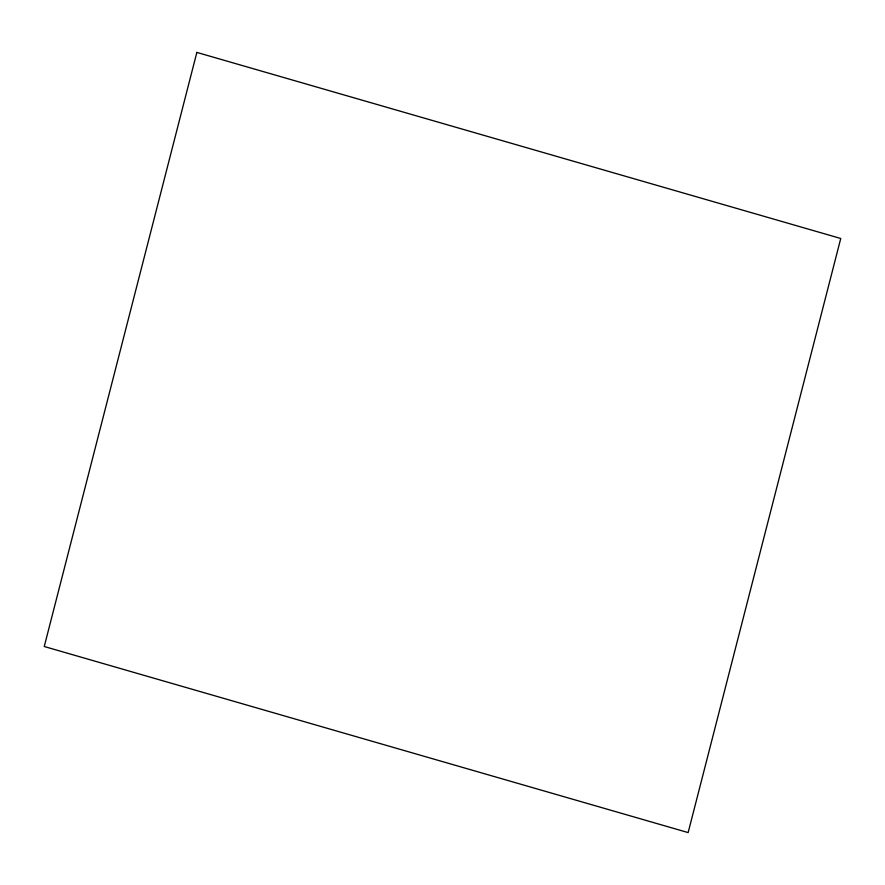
<?xml version="1.0" encoding="UTF-8"?>
<svg xmlns="http://www.w3.org/2000/svg" width="885" height="885" viewBox="0 0 885 885"><rect width="100%" height="100%" fill="white"/><g stroke="black" fill="none" stroke-linecap="round" stroke-linejoin="round"><path stroke-width="1.33" d="M196.857 52.414L44.25 646.515L688.143 832.586L840.75 238.485L196.857 52.414"/></g></svg>
